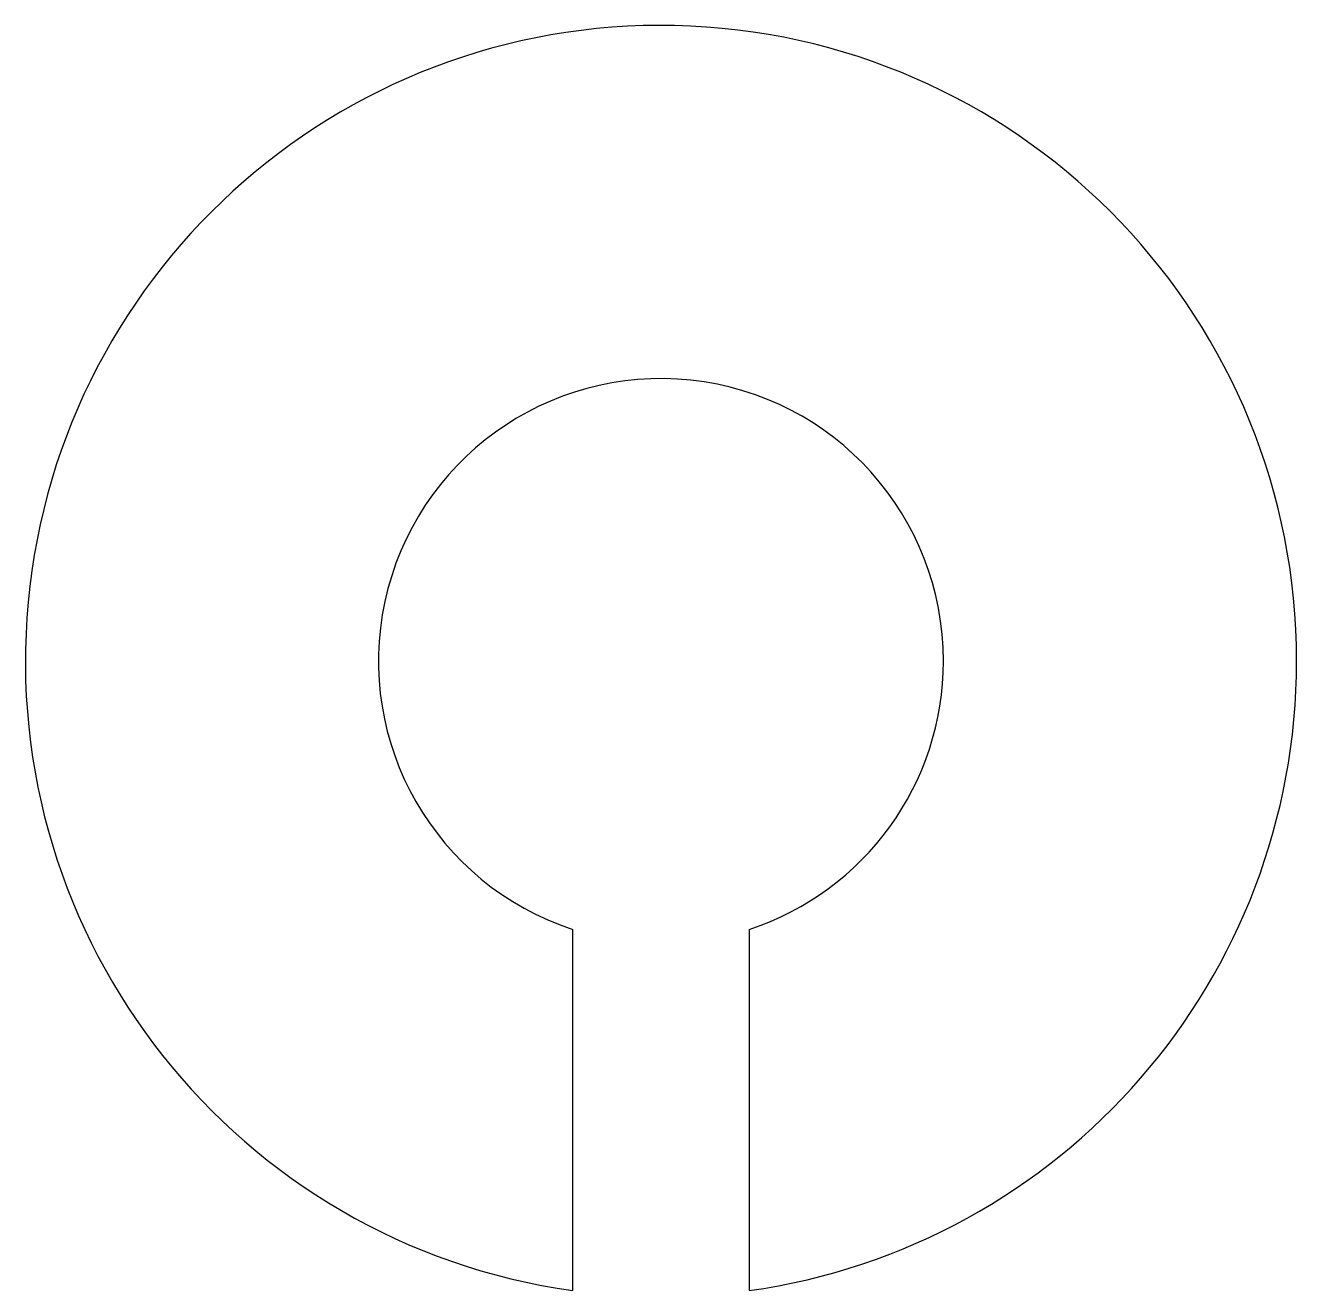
# Model space of a CAD drawing. Header units: millimetres. Extents: x -1.8 to 1.8, y -1.87 to 1.72.
import ezdxf

# ---------------------------------------------------------------- set-up
doc = ezdxf.new("R2010")
doc.units = ezdxf.units.MM
doc.layers.add('OUTER', color=7, linetype='CONTINUOUS')

msp = doc.modelspace()

# ---------------------------------------------------------------- linework, layer by layer
at = {"layer": 'OUTER'}
for p, q in [((-0.25, -1.8674), (-0.25, -0.8447)), ((0.25, -0.8447), (0.25, -1.8674))]:
    msp.add_line(p, q, dxfattribs=at)
for radius, start, end in [(1.8, 0, 262.0164), (0.8, 0, 251.79), (0.8, 288.21, 0), (1.8, 277.9836, 0)]:
    msp.add_arc((0, -0.0848), radius, start, end, dxfattribs=at)

doc.saveas('drawing.dxf')
